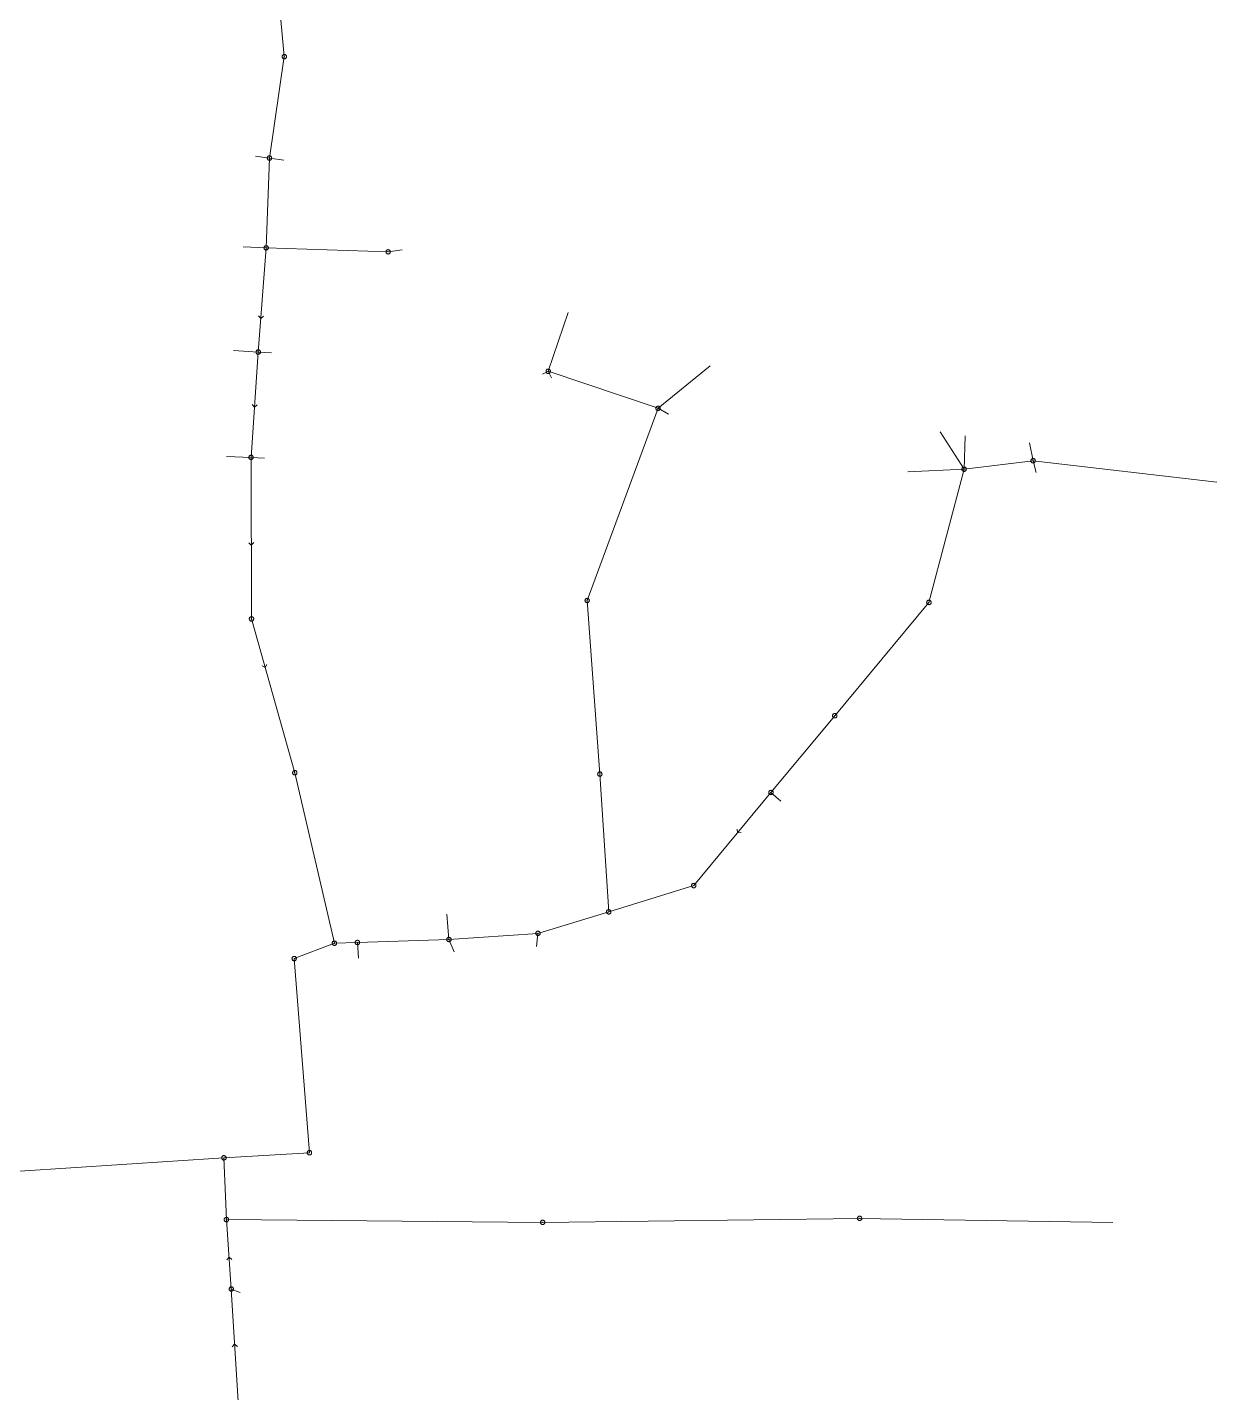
# Model space of a CAD drawing. Header units: metres. Extents: x 25504150 to 25508618, y 6694193 to 6702753.
# Drawn here: x 25508088.6 to 25508337.3, y 6697640.1 to 6697925.6 of the extents above; entities that cross this region are included whole.
import ezdxf

# ---------------------------------------------------------------- set-up
doc = ezdxf.new("R2010")
doc.units = ezdxf.units.M
for name, pattern in [('Sewer_node', [0]), ('Viemariputket', [0]), ('Viemarivarusteet', [0])]:
    doc.linetypes.add(name, pattern=pattern)
for name, color, linetype, lineweight in [('Sewer_node', 7, 'Sewer_node', 0), ('Viemariputket', 7, 'Viemariputket', 0), ('Viemarivarusteet', 7, 'Viemarivarusteet', 0)]:
    doc.layers.add(name, color=color, linetype=linetype, lineweight=lineweight)

msp = doc.modelspace()

# ---------------------------------------------------------------- linework, layer by layer
at = {"layer": 'Sewer_node', "color": 46, "linetype": 'Continuous', "true_color": 0x7f5f00, "flags": 128}
for points, elevation in [([(25508142.82, 6697919.46), (25508142.81, 6697919.53), (25508142.8, 6697919.6), (25508142.77, 6697919.67), (25508142.73, 6697919.73), (25508142.69, 6697919.79), (25508142.63, 6697919.83), (25508142.57, 6697919.87), (25508142.5, 6697919.9), (25508142.43, 6697919.91), (25508142.36, 6697919.92), (25508142.29, 6697919.91), (25508142.22, 6697919.9), (25508142.15, 6697919.87), (25508142.09, 6697919.83), (25508142.03, 6697919.79), (25508141.99, 6697919.73), (25508141.95, 6697919.67), (25508141.92, 6697919.6), (25508141.91, 6697919.53), (25508141.9, 6697919.46), (25508141.91, 6697919.39), (25508141.92, 6697919.32), (25508141.95, 6697919.25), (25508141.99, 6697919.19), (25508142.03, 6697919.13), (25508142.09, 6697919.09), (25508142.15, 6697919.05), (25508142.22, 6697919.02), (25508142.29, 6697919.01), (25508142.36, 6697919), (25508142.43, 6697919.01), (25508142.5, 6697919.02), (25508142.57, 6697919.05), (25508142.63, 6697919.09), (25508142.69, 6697919.13), (25508142.73, 6697919.19), (25508142.77, 6697919.25), (25508142.8, 6697919.32), (25508142.81, 6697919.39)], 43.39), ([(25508139.72, 6697898.25), (25508139.71, 6697898.32), (25508139.7, 6697898.39), (25508139.67, 6697898.46), (25508139.63, 6697898.52), (25508139.59, 6697898.58), (25508139.53, 6697898.62), (25508139.47, 6697898.66), (25508139.4, 6697898.69), (25508139.33, 6697898.7), (25508139.26, 6697898.71), (25508139.19, 6697898.7), (25508139.12, 6697898.69), (25508139.05, 6697898.66), (25508138.99, 6697898.62), (25508138.93, 6697898.58), (25508138.89, 6697898.52), (25508138.85, 6697898.46), (25508138.82, 6697898.39), (25508138.81, 6697898.32), (25508138.8, 6697898.25), (25508138.81, 6697898.18), (25508138.82, 6697898.11), (25508138.85, 6697898.04), (25508138.89, 6697897.98), (25508138.93, 6697897.92), (25508138.99, 6697897.88), (25508139.05, 6697897.84), (25508139.12, 6697897.81), (25508139.19, 6697897.8), (25508139.26, 6697897.79), (25508139.33, 6697897.8), (25508139.4, 6697897.81), (25508139.47, 6697897.84), (25508139.53, 6697897.88), (25508139.59, 6697897.92), (25508139.63, 6697897.98), (25508139.67, 6697898.04), (25508139.7, 6697898.11), (25508139.71, 6697898.18)], 42.75), ([(25508139.03, 6697879.47), (25508139.02, 6697879.54), (25508139.01, 6697879.61), (25508138.98, 6697879.68), (25508138.94, 6697879.74), (25508138.9, 6697879.8), (25508138.84, 6697879.84), (25508138.78, 6697879.88), (25508138.71, 6697879.91), (25508138.64, 6697879.92), (25508138.57, 6697879.93), (25508138.5, 6697879.92), (25508138.43, 6697879.91), (25508138.36, 6697879.88), (25508138.3, 6697879.84), (25508138.24, 6697879.8), (25508138.2, 6697879.74), (25508138.16, 6697879.68), (25508138.13, 6697879.61), (25508138.12, 6697879.54), (25508138.11, 6697879.47), (25508138.12, 6697879.4), (25508138.13, 6697879.33), (25508138.16, 6697879.26), (25508138.2, 6697879.2), (25508138.24, 6697879.14), (25508138.3, 6697879.1), (25508138.36, 6697879.06), (25508138.43, 6697879.03), (25508138.5, 6697879.02), (25508138.57, 6697879.01), (25508138.64, 6697879.02), (25508138.71, 6697879.03), (25508138.78, 6697879.06), (25508138.84, 6697879.1), (25508138.9, 6697879.14), (25508138.94, 6697879.2), (25508138.98, 6697879.26), (25508139.01, 6697879.33), (25508139.02, 6697879.4)], 41.48), ([(25508164.53, 6697878.64), (25508164.52, 6697878.71), (25508164.51, 6697878.78), (25508164.48, 6697878.85), (25508164.44, 6697878.91), (25508164.4, 6697878.97), (25508164.34, 6697879.01), (25508164.28, 6697879.05), (25508164.21, 6697879.08), (25508164.14, 6697879.09), (25508164.07, 6697879.1), (25508164, 6697879.09), (25508163.93, 6697879.08), (25508163.86, 6697879.05), (25508163.8, 6697879.01), (25508163.74, 6697878.97), (25508163.7, 6697878.91), (25508163.66, 6697878.85), (25508163.63, 6697878.78), (25508163.62, 6697878.71), (25508163.61, 6697878.64), (25508163.62, 6697878.57), (25508163.63, 6697878.5), (25508163.66, 6697878.43), (25508163.7, 6697878.37), (25508163.74, 6697878.31), (25508163.8, 6697878.27), (25508163.86, 6697878.23), (25508163.93, 6697878.2), (25508164, 6697878.19), (25508164.07, 6697878.18), (25508164.14, 6697878.19), (25508164.21, 6697878.2), (25508164.28, 6697878.23), (25508164.34, 6697878.27), (25508164.4, 6697878.31), (25508164.44, 6697878.37), (25508164.48, 6697878.43), (25508164.51, 6697878.5), (25508164.52, 6697878.57)], 42.28), ([(25508137.37, 6697857.68), (25508137.36, 6697857.75), (25508137.35, 6697857.82), (25508137.32, 6697857.89), (25508137.28, 6697857.95), (25508137.24, 6697858.01), (25508137.18, 6697858.05), (25508137.12, 6697858.09), (25508137.05, 6697858.12), (25508136.98, 6697858.13), (25508136.91, 6697858.14), (25508136.84, 6697858.13), (25508136.77, 6697858.12), (25508136.7, 6697858.09), (25508136.64, 6697858.05), (25508136.58, 6697858.01), (25508136.54, 6697857.95), (25508136.5, 6697857.89), (25508136.47, 6697857.82), (25508136.46, 6697857.75), (25508136.45, 6697857.68), (25508136.46, 6697857.61), (25508136.47, 6697857.54), (25508136.5, 6697857.47), (25508136.54, 6697857.41), (25508136.58, 6697857.35), (25508136.64, 6697857.31), (25508136.7, 6697857.27), (25508136.77, 6697857.24), (25508136.84, 6697857.23), (25508136.91, 6697857.22), (25508136.98, 6697857.23), (25508137.05, 6697857.24), (25508137.12, 6697857.27), (25508137.18, 6697857.31), (25508137.24, 6697857.35), (25508137.28, 6697857.41), (25508137.32, 6697857.47), (25508137.35, 6697857.54), (25508137.36, 6697857.61)], 40.88), ([(25508197.99, 6697853.67), (25508197.98, 6697853.74), (25508197.97, 6697853.81), (25508197.94, 6697853.88), (25508197.9, 6697853.94), (25508197.86, 6697854), (25508197.8, 6697854.04), (25508197.74, 6697854.08), (25508197.67, 6697854.11), (25508197.6, 6697854.12), (25508197.53, 6697854.13), (25508197.46, 6697854.12), (25508197.39, 6697854.11), (25508197.32, 6697854.08), (25508197.26, 6697854.04), (25508197.2, 6697854), (25508197.16, 6697853.94), (25508197.12, 6697853.88), (25508197.09, 6697853.81), (25508197.08, 6697853.74), (25508197.07, 6697853.67), (25508197.08, 6697853.6), (25508197.09, 6697853.53), (25508197.12, 6697853.46), (25508197.16, 6697853.4), (25508197.2, 6697853.34), (25508197.26, 6697853.3), (25508197.32, 6697853.26), (25508197.39, 6697853.23), (25508197.46, 6697853.22), (25508197.53, 6697853.21), (25508197.6, 6697853.22), (25508197.67, 6697853.23), (25508197.74, 6697853.26), (25508197.8, 6697853.3), (25508197.86, 6697853.34), (25508197.9, 6697853.4), (25508197.94, 6697853.46), (25508197.97, 6697853.53), (25508197.98, 6697853.6)], 40.83), ([(25508220.95, 6697845.92), (25508220.94, 6697845.99), (25508220.93, 6697846.06), (25508220.9, 6697846.13), (25508220.86, 6697846.19), (25508220.82, 6697846.25), (25508220.76, 6697846.29), (25508220.7, 6697846.33), (25508220.63, 6697846.36), (25508220.56, 6697846.37), (25508220.49, 6697846.38), (25508220.42, 6697846.37), (25508220.35, 6697846.36), (25508220.28, 6697846.33), (25508220.22, 6697846.29), (25508220.16, 6697846.25), (25508220.12, 6697846.19), (25508220.08, 6697846.13), (25508220.05, 6697846.06), (25508220.04, 6697845.99), (25508220.03, 6697845.92), (25508220.04, 6697845.85), (25508220.05, 6697845.78), (25508220.08, 6697845.71), (25508220.12, 6697845.65), (25508220.16, 6697845.59), (25508220.22, 6697845.55), (25508220.28, 6697845.51), (25508220.35, 6697845.48), (25508220.42, 6697845.47), (25508220.49, 6697845.46), (25508220.56, 6697845.47), (25508220.63, 6697845.48), (25508220.7, 6697845.51), (25508220.76, 6697845.55), (25508220.82, 6697845.59), (25508220.86, 6697845.65), (25508220.9, 6697845.71), (25508220.93, 6697845.78), (25508220.94, 6697845.85)], 40.84), ([(25508135.86, 6697835.65), (25508135.85, 6697835.72), (25508135.84, 6697835.79), (25508135.81, 6697835.86), (25508135.77, 6697835.92), (25508135.73, 6697835.98), (25508135.67, 6697836.02), (25508135.61, 6697836.06), (25508135.54, 6697836.09), (25508135.47, 6697836.1), (25508135.4, 6697836.11), (25508135.33, 6697836.1), (25508135.26, 6697836.09), (25508135.19, 6697836.06), (25508135.13, 6697836.02), (25508135.07, 6697835.98), (25508135.03, 6697835.92), (25508134.99, 6697835.86), (25508134.96, 6697835.79), (25508134.95, 6697835.72), (25508134.94, 6697835.65), (25508134.95, 6697835.58), (25508134.96, 6697835.51), (25508134.99, 6697835.44), (25508135.03, 6697835.38), (25508135.07, 6697835.32), (25508135.13, 6697835.28), (25508135.19, 6697835.24), (25508135.26, 6697835.21), (25508135.33, 6697835.2), (25508135.4, 6697835.19), (25508135.47, 6697835.2), (25508135.54, 6697835.21), (25508135.61, 6697835.24), (25508135.67, 6697835.28), (25508135.73, 6697835.32), (25508135.77, 6697835.38), (25508135.81, 6697835.44), (25508135.84, 6697835.51), (25508135.85, 6697835.58)], 40.27), ([(25508299.35, 6697834.96), (25508299.34, 6697835.03), (25508299.33, 6697835.1), (25508299.3, 6697835.17), (25508299.26, 6697835.23), (25508299.22, 6697835.29), (25508299.16, 6697835.33), (25508299.1, 6697835.37), (25508299.03, 6697835.4), (25508298.96, 6697835.41), (25508298.89, 6697835.42), (25508298.82, 6697835.41), (25508298.75, 6697835.4), (25508298.68, 6697835.37), (25508298.62, 6697835.33), (25508298.56, 6697835.29), (25508298.52, 6697835.23), (25508298.48, 6697835.17), (25508298.45, 6697835.1), (25508298.44, 6697835.03), (25508298.43, 6697834.96), (25508298.44, 6697834.89), (25508298.45, 6697834.82), (25508298.48, 6697834.75), (25508298.52, 6697834.69), (25508298.56, 6697834.63), (25508298.62, 6697834.59), (25508298.68, 6697834.55), (25508298.75, 6697834.52), (25508298.82, 6697834.51), (25508298.89, 6697834.5), (25508298.96, 6697834.51), (25508299.03, 6697834.52), (25508299.1, 6697834.55), (25508299.16, 6697834.59), (25508299.22, 6697834.63), (25508299.26, 6697834.69), (25508299.3, 6697834.75), (25508299.33, 6697834.82), (25508299.34, 6697834.89)], 40.2), ([(25508284.92, 6697833.18), (25508284.91, 6697833.25), (25508284.9, 6697833.32), (25508284.87, 6697833.39), (25508284.83, 6697833.45), (25508284.79, 6697833.51), (25508284.73, 6697833.55), (25508284.67, 6697833.59), (25508284.6, 6697833.62), (25508284.53, 6697833.63), (25508284.46, 6697833.64), (25508284.39, 6697833.63), (25508284.32, 6697833.62), (25508284.25, 6697833.59), (25508284.19, 6697833.55), (25508284.13, 6697833.51), (25508284.09, 6697833.45), (25508284.05, 6697833.39), (25508284.02, 6697833.32), (25508284.01, 6697833.25), (25508284, 6697833.18), (25508284.01, 6697833.11), (25508284.02, 6697833.04), (25508284.05, 6697832.97), (25508284.09, 6697832.91), (25508284.13, 6697832.85), (25508284.19, 6697832.81), (25508284.25, 6697832.77), (25508284.32, 6697832.74), (25508284.39, 6697832.73), (25508284.46, 6697832.72), (25508284.53, 6697832.73), (25508284.6, 6697832.74), (25508284.67, 6697832.77), (25508284.73, 6697832.81), (25508284.79, 6697832.85), (25508284.83, 6697832.91), (25508284.87, 6697832.97), (25508284.9, 6697833.04), (25508284.91, 6697833.11)], 40.59), ([(25508206.13, 6697805.73), (25508206.12, 6697805.8), (25508206.11, 6697805.87), (25508206.08, 6697805.94), (25508206.04, 6697806), (25508206, 6697806.06), (25508205.94, 6697806.1), (25508205.88, 6697806.14), (25508205.81, 6697806.17), (25508205.74, 6697806.18), (25508205.67, 6697806.19), (25508205.6, 6697806.18), (25508205.53, 6697806.17), (25508205.46, 6697806.14), (25508205.4, 6697806.1), (25508205.34, 6697806.06), (25508205.3, 6697806), (25508205.26, 6697805.94), (25508205.23, 6697805.87), (25508205.22, 6697805.8), (25508205.21, 6697805.73), (25508205.22, 6697805.66), (25508205.23, 6697805.59), (25508205.26, 6697805.52), (25508205.3, 6697805.46), (25508205.34, 6697805.4), (25508205.4, 6697805.36), (25508205.46, 6697805.32), (25508205.53, 6697805.29), (25508205.6, 6697805.28), (25508205.67, 6697805.27), (25508205.74, 6697805.28), (25508205.81, 6697805.29), (25508205.88, 6697805.32), (25508205.94, 6697805.36), (25508206, 6697805.4), (25508206.04, 6697805.46), (25508206.08, 6697805.52), (25508206.11, 6697805.59), (25508206.12, 6697805.66)], 39.53), ([(25508277.58, 6697805.32), (25508277.57, 6697805.39), (25508277.56, 6697805.47), (25508277.53, 6697805.53), (25508277.49, 6697805.6), (25508277.44, 6697805.65), (25508277.39, 6697805.7), (25508277.32, 6697805.74), (25508277.26, 6697805.77), (25508277.18, 6697805.78), (25508277.11, 6697805.79), (25508277.04, 6697805.78), (25508276.96, 6697805.77), (25508276.9, 6697805.74), (25508276.83, 6697805.7), (25508276.78, 6697805.65), (25508276.73, 6697805.6), (25508276.69, 6697805.53), (25508276.66, 6697805.47), (25508276.65, 6697805.39), (25508276.64, 6697805.32), (25508276.65, 6697805.25), (25508276.66, 6697805.17), (25508276.69, 6697805.11), (25508276.73, 6697805.04), (25508276.78, 6697804.99), (25508276.83, 6697804.94), (25508276.9, 6697804.9), (25508276.96, 6697804.87), (25508277.04, 6697804.86), (25508277.11, 6697804.85), (25508277.18, 6697804.86), (25508277.26, 6697804.87), (25508277.32, 6697804.9), (25508277.39, 6697804.94), (25508277.44, 6697804.99), (25508277.49, 6697805.04), (25508277.53, 6697805.11), (25508277.56, 6697805.17), (25508277.57, 6697805.25)], 39.48), ([(25508135.97, 6697801.87), (25508135.96, 6697801.94), (25508135.95, 6697802.02), (25508135.92, 6697802.08), (25508135.88, 6697802.15), (25508135.83, 6697802.2), (25508135.78, 6697802.25), (25508135.71, 6697802.29), (25508135.65, 6697802.32), (25508135.57, 6697802.33), (25508135.5, 6697802.34), (25508135.43, 6697802.33), (25508135.35, 6697802.32), (25508135.29, 6697802.29), (25508135.22, 6697802.25), (25508135.17, 6697802.2), (25508135.12, 6697802.15), (25508135.08, 6697802.08), (25508135.05, 6697802.02), (25508135.04, 6697801.94), (25508135.03, 6697801.87), (25508135.04, 6697801.8), (25508135.05, 6697801.72), (25508135.08, 6697801.66), (25508135.12, 6697801.59), (25508135.17, 6697801.54), (25508135.22, 6697801.49), (25508135.29, 6697801.45), (25508135.35, 6697801.42), (25508135.43, 6697801.41), (25508135.5, 6697801.4), (25508135.57, 6697801.41), (25508135.65, 6697801.42), (25508135.71, 6697801.45), (25508135.78, 6697801.49), (25508135.83, 6697801.54), (25508135.88, 6697801.59), (25508135.92, 6697801.66), (25508135.95, 6697801.72), (25508135.96, 6697801.8)], 39.63), ([(25508257.89, 6697781.63), (25508257.88, 6697781.7), (25508257.87, 6697781.78), (25508257.84, 6697781.84), (25508257.8, 6697781.91), (25508257.75, 6697781.96), (25508257.7, 6697782.01), (25508257.63, 6697782.05), (25508257.57, 6697782.08), (25508257.49, 6697782.09), (25508257.42, 6697782.1), (25508257.35, 6697782.09), (25508257.27, 6697782.08), (25508257.21, 6697782.05), (25508257.14, 6697782.01), (25508257.09, 6697781.96), (25508257.04, 6697781.91), (25508257, 6697781.84), (25508256.97, 6697781.78), (25508256.96, 6697781.7), (25508256.95, 6697781.63), (25508256.96, 6697781.56), (25508256.97, 6697781.48), (25508257, 6697781.42), (25508257.04, 6697781.35), (25508257.09, 6697781.3), (25508257.14, 6697781.25), (25508257.21, 6697781.21), (25508257.27, 6697781.18), (25508257.35, 6697781.17), (25508257.42, 6697781.16), (25508257.49, 6697781.17), (25508257.57, 6697781.18), (25508257.63, 6697781.21), (25508257.7, 6697781.25), (25508257.75, 6697781.3), (25508257.8, 6697781.35), (25508257.84, 6697781.42), (25508257.87, 6697781.48), (25508257.88, 6697781.56)], 39.48), ([(25508145.01, 6697769.71), (25508145, 6697769.78), (25508144.99, 6697769.85), (25508144.96, 6697769.92), (25508144.92, 6697769.98), (25508144.88, 6697770.04), (25508144.82, 6697770.08), (25508144.76, 6697770.12), (25508144.69, 6697770.15), (25508144.62, 6697770.16), (25508144.55, 6697770.17), (25508144.48, 6697770.16), (25508144.41, 6697770.15), (25508144.34, 6697770.12), (25508144.28, 6697770.08), (25508144.22, 6697770.04), (25508144.18, 6697769.98), (25508144.14, 6697769.92), (25508144.11, 6697769.85), (25508144.1, 6697769.78), (25508144.09, 6697769.71), (25508144.1, 6697769.64), (25508144.11, 6697769.57), (25508144.14, 6697769.5), (25508144.18, 6697769.44), (25508144.22, 6697769.38), (25508144.28, 6697769.34), (25508144.34, 6697769.3), (25508144.41, 6697769.27), (25508144.48, 6697769.26), (25508144.55, 6697769.25), (25508144.62, 6697769.26), (25508144.69, 6697769.27), (25508144.76, 6697769.3), (25508144.82, 6697769.34), (25508144.88, 6697769.38), (25508144.92, 6697769.44), (25508144.96, 6697769.5), (25508144.99, 6697769.57), (25508145, 6697769.64)], 39.5), ([(25508208.78, 6697769.43), (25508208.77, 6697769.5), (25508208.76, 6697769.57), (25508208.73, 6697769.64), (25508208.69, 6697769.7), (25508208.65, 6697769.76), (25508208.59, 6697769.8), (25508208.53, 6697769.84), (25508208.46, 6697769.87), (25508208.39, 6697769.88), (25508208.32, 6697769.89), (25508208.25, 6697769.88), (25508208.18, 6697769.87), (25508208.11, 6697769.84), (25508208.05, 6697769.8), (25508207.99, 6697769.76), (25508207.95, 6697769.7), (25508207.91, 6697769.64), (25508207.88, 6697769.57), (25508207.87, 6697769.5), (25508207.86, 6697769.43), (25508207.87, 6697769.36), (25508207.88, 6697769.29), (25508207.91, 6697769.22), (25508207.95, 6697769.16), (25508207.99, 6697769.1), (25508208.05, 6697769.06), (25508208.11, 6697769.02), (25508208.18, 6697768.99), (25508208.25, 6697768.98), (25508208.32, 6697768.97), (25508208.39, 6697768.98), (25508208.46, 6697768.99), (25508208.53, 6697769.02), (25508208.59, 6697769.06), (25508208.65, 6697769.1), (25508208.69, 6697769.16), (25508208.73, 6697769.22), (25508208.76, 6697769.29), (25508208.77, 6697769.36)], 39.39), ([(25508244.54, 6697765.58), (25508244.53, 6697765.65), (25508244.52, 6697765.72), (25508244.49, 6697765.79), (25508244.45, 6697765.85), (25508244.41, 6697765.91), (25508244.35, 6697765.95), (25508244.29, 6697765.99), (25508244.22, 6697766.02), (25508244.15, 6697766.03), (25508244.08, 6697766.04), (25508244.01, 6697766.03), (25508243.94, 6697766.02), (25508243.87, 6697765.99), (25508243.81, 6697765.95), (25508243.75, 6697765.91), (25508243.71, 6697765.85), (25508243.67, 6697765.79), (25508243.64, 6697765.72), (25508243.63, 6697765.65), (25508243.62, 6697765.58), (25508243.63, 6697765.51), (25508243.64, 6697765.44), (25508243.67, 6697765.37), (25508243.71, 6697765.31), (25508243.75, 6697765.25), (25508243.81, 6697765.21), (25508243.87, 6697765.17), (25508243.94, 6697765.14), (25508244.01, 6697765.13), (25508244.08, 6697765.12), (25508244.15, 6697765.13), (25508244.22, 6697765.14), (25508244.29, 6697765.17), (25508244.35, 6697765.21), (25508244.41, 6697765.25), (25508244.45, 6697765.31), (25508244.49, 6697765.37), (25508244.52, 6697765.44), (25508244.53, 6697765.51)], 39.34), ([(25508228.41, 6697746.12), (25508228.4, 6697746.19), (25508228.39, 6697746.27), (25508228.36, 6697746.33), (25508228.32, 6697746.4), (25508228.27, 6697746.45), (25508228.22, 6697746.5), (25508228.15, 6697746.54), (25508228.09, 6697746.57), (25508228.01, 6697746.58), (25508227.94, 6697746.59), (25508227.87, 6697746.58), (25508227.79, 6697746.57), (25508227.73, 6697746.54), (25508227.66, 6697746.5), (25508227.61, 6697746.45), (25508227.56, 6697746.4), (25508227.52, 6697746.33), (25508227.49, 6697746.27), (25508227.48, 6697746.19), (25508227.47, 6697746.12), (25508227.48, 6697746.05), (25508227.49, 6697745.97), (25508227.52, 6697745.91), (25508227.56, 6697745.84), (25508227.61, 6697745.79), (25508227.66, 6697745.74), (25508227.73, 6697745.7), (25508227.79, 6697745.67), (25508227.87, 6697745.66), (25508227.94, 6697745.65), (25508228.01, 6697745.66), (25508228.09, 6697745.67), (25508228.15, 6697745.7), (25508228.22, 6697745.74), (25508228.27, 6697745.79), (25508228.32, 6697745.84), (25508228.36, 6697745.91), (25508228.39, 6697745.97), (25508228.4, 6697746.05)], 39.06), ([(25508210.64, 6697740.62), (25508210.63, 6697740.69), (25508210.62, 6697740.76), (25508210.59, 6697740.83), (25508210.55, 6697740.89), (25508210.51, 6697740.95), (25508210.45, 6697740.99), (25508210.39, 6697741.03), (25508210.32, 6697741.06), (25508210.25, 6697741.07), (25508210.18, 6697741.08), (25508210.11, 6697741.07), (25508210.04, 6697741.06), (25508209.97, 6697741.03), (25508209.91, 6697740.99), (25508209.85, 6697740.95), (25508209.81, 6697740.89), (25508209.77, 6697740.83), (25508209.74, 6697740.76), (25508209.73, 6697740.69), (25508209.72, 6697740.62), (25508209.73, 6697740.55), (25508209.74, 6697740.48), (25508209.77, 6697740.41), (25508209.81, 6697740.35), (25508209.85, 6697740.29), (25508209.91, 6697740.25), (25508209.97, 6697740.21), (25508210.04, 6697740.18), (25508210.11, 6697740.17), (25508210.18, 6697740.16), (25508210.25, 6697740.17), (25508210.32, 6697740.18), (25508210.39, 6697740.21), (25508210.45, 6697740.25), (25508210.51, 6697740.29), (25508210.55, 6697740.35), (25508210.59, 6697740.41), (25508210.62, 6697740.48), (25508210.63, 6697740.55)], 38.94), ([(25508177.23, 6697734.84), (25508177.22, 6697734.91), (25508177.21, 6697734.98), (25508177.18, 6697735.05), (25508177.14, 6697735.11), (25508177.1, 6697735.17), (25508177.04, 6697735.21), (25508176.98, 6697735.25), (25508176.91, 6697735.28), (25508176.84, 6697735.29), (25508176.77, 6697735.3), (25508176.7, 6697735.29), (25508176.63, 6697735.28), (25508176.56, 6697735.25), (25508176.5, 6697735.21), (25508176.44, 6697735.17), (25508176.4, 6697735.11), (25508176.36, 6697735.05), (25508176.33, 6697734.98), (25508176.32, 6697734.91), (25508176.31, 6697734.84), (25508176.32, 6697734.77), (25508176.33, 6697734.7), (25508176.36, 6697734.63), (25508176.4, 6697734.57), (25508176.44, 6697734.51), (25508176.5, 6697734.47), (25508176.56, 6697734.43), (25508176.63, 6697734.4), (25508176.7, 6697734.39), (25508176.77, 6697734.38), (25508176.84, 6697734.39), (25508176.91, 6697734.4), (25508176.98, 6697734.43), (25508177.04, 6697734.47), (25508177.1, 6697734.51), (25508177.14, 6697734.57), (25508177.18, 6697734.63), (25508177.21, 6697734.7), (25508177.22, 6697734.77)], 39.4), ([(25508195.84, 6697736.12), (25508195.83, 6697736.19), (25508195.82, 6697736.26), (25508195.79, 6697736.33), (25508195.75, 6697736.39), (25508195.71, 6697736.45), (25508195.65, 6697736.49), (25508195.59, 6697736.53), (25508195.52, 6697736.56), (25508195.45, 6697736.57), (25508195.38, 6697736.58), (25508195.31, 6697736.57), (25508195.24, 6697736.56), (25508195.17, 6697736.53), (25508195.11, 6697736.49), (25508195.05, 6697736.45), (25508195.01, 6697736.39), (25508194.97, 6697736.33), (25508194.94, 6697736.26), (25508194.93, 6697736.19), (25508194.92, 6697736.12), (25508194.93, 6697736.05), (25508194.94, 6697735.98), (25508194.97, 6697735.91), (25508195.01, 6697735.85), (25508195.05, 6697735.79), (25508195.11, 6697735.75), (25508195.17, 6697735.71), (25508195.24, 6697735.68), (25508195.31, 6697735.67), (25508195.38, 6697735.66), (25508195.45, 6697735.67), (25508195.52, 6697735.68), (25508195.59, 6697735.71), (25508195.65, 6697735.75), (25508195.71, 6697735.79), (25508195.75, 6697735.85), (25508195.79, 6697735.91), (25508195.82, 6697735.98), (25508195.83, 6697736.05)], 39.3), ([(25508153.29, 6697734.06), (25508153.28, 6697734.13), (25508153.27, 6697734.2), (25508153.24, 6697734.27), (25508153.2, 6697734.33), (25508153.16, 6697734.39), (25508153.1, 6697734.43), (25508153.04, 6697734.47), (25508152.97, 6697734.5), (25508152.9, 6697734.51), (25508152.83, 6697734.52), (25508152.76, 6697734.51), (25508152.69, 6697734.5), (25508152.62, 6697734.47), (25508152.56, 6697734.43), (25508152.5, 6697734.39), (25508152.46, 6697734.33), (25508152.42, 6697734.27), (25508152.39, 6697734.2), (25508152.38, 6697734.13), (25508152.37, 6697734.06), (25508152.38, 6697733.99), (25508152.39, 6697733.92), (25508152.42, 6697733.85), (25508152.46, 6697733.79), (25508152.5, 6697733.73), (25508152.56, 6697733.69), (25508152.62, 6697733.65), (25508152.69, 6697733.62), (25508152.76, 6697733.61), (25508152.83, 6697733.6), (25508152.9, 6697733.61), (25508152.97, 6697733.62), (25508153.04, 6697733.65), (25508153.1, 6697733.69), (25508153.16, 6697733.73), (25508153.2, 6697733.79), (25508153.24, 6697733.85), (25508153.27, 6697733.92), (25508153.28, 6697733.99)], 39.52), ([(25508158.1, 6697734.21), (25508158.09, 6697734.28), (25508158.08, 6697734.36), (25508158.05, 6697734.42), (25508158.01, 6697734.49), (25508157.96, 6697734.54), (25508157.91, 6697734.59), (25508157.84, 6697734.63), (25508157.78, 6697734.66), (25508157.7, 6697734.67), (25508157.63, 6697734.68), (25508157.56, 6697734.67), (25508157.48, 6697734.66), (25508157.42, 6697734.63), (25508157.35, 6697734.59), (25508157.3, 6697734.54), (25508157.25, 6697734.49), (25508157.21, 6697734.42), (25508157.18, 6697734.36), (25508157.17, 6697734.28), (25508157.16, 6697734.21), (25508157.17, 6697734.14), (25508157.18, 6697734.06), (25508157.21, 6697734), (25508157.25, 6697733.93), (25508157.3, 6697733.88), (25508157.35, 6697733.83), (25508157.42, 6697733.79), (25508157.48, 6697733.76), (25508157.56, 6697733.75), (25508157.63, 6697733.74), (25508157.7, 6697733.75), (25508157.78, 6697733.76), (25508157.84, 6697733.79), (25508157.91, 6697733.83), (25508157.96, 6697733.88), (25508158.01, 6697733.93), (25508158.05, 6697734), (25508158.08, 6697734.06), (25508158.09, 6697734.14)], 37.36), ([(25508144.88, 6697730.84), (25508144.87, 6697730.91), (25508144.86, 6697730.98), (25508144.83, 6697731.05), (25508144.79, 6697731.11), (25508144.75, 6697731.17), (25508144.69, 6697731.21), (25508144.63, 6697731.25), (25508144.56, 6697731.28), (25508144.49, 6697731.29), (25508144.42, 6697731.3), (25508144.35, 6697731.29), (25508144.28, 6697731.28), (25508144.21, 6697731.25), (25508144.15, 6697731.21), (25508144.09, 6697731.17), (25508144.05, 6697731.11), (25508144.01, 6697731.05), (25508143.98, 6697730.98), (25508143.97, 6697730.91), (25508143.96, 6697730.84), (25508143.97, 6697730.77), (25508143.98, 6697730.7), (25508144.01, 6697730.63), (25508144.05, 6697730.57), (25508144.09, 6697730.51), (25508144.15, 6697730.47), (25508144.21, 6697730.43), (25508144.28, 6697730.4), (25508144.35, 6697730.39), (25508144.42, 6697730.38), (25508144.49, 6697730.39), (25508144.56, 6697730.4), (25508144.63, 6697730.43), (25508144.69, 6697730.47), (25508144.75, 6697730.51), (25508144.79, 6697730.57), (25508144.83, 6697730.63), (25508144.86, 6697730.7), (25508144.87, 6697730.77)], 39.59), ([(25508130.21, 6697689.18), (25508130.2, 6697689.25), (25508130.19, 6697689.33), (25508130.16, 6697689.39), (25508130.12, 6697689.46), (25508130.07, 6697689.51), (25508130.02, 6697689.56), (25508129.95, 6697689.6), (25508129.89, 6697689.63), (25508129.81, 6697689.64), (25508129.74, 6697689.65), (25508129.67, 6697689.64), (25508129.59, 6697689.63), (25508129.53, 6697689.6), (25508129.46, 6697689.56), (25508129.41, 6697689.51), (25508129.36, 6697689.46), (25508129.32, 6697689.39), (25508129.29, 6697689.33), (25508129.28, 6697689.25), (25508129.27, 6697689.18), (25508129.28, 6697689.11), (25508129.29, 6697689.03), (25508129.32, 6697688.97), (25508129.36, 6697688.9), (25508129.41, 6697688.85), (25508129.46, 6697688.8), (25508129.53, 6697688.76), (25508129.59, 6697688.73), (25508129.67, 6697688.72), (25508129.74, 6697688.71), (25508129.81, 6697688.72), (25508129.89, 6697688.73), (25508129.95, 6697688.76), (25508130.02, 6697688.8), (25508130.07, 6697688.85), (25508130.12, 6697688.9), (25508130.16, 6697688.97), (25508130.19, 6697689.03), (25508130.2, 6697689.11)], 39.38), ([(25508148.07, 6697690.25), (25508148.06, 6697690.32), (25508148.05, 6697690.39), (25508148.02, 6697690.46), (25508147.98, 6697690.52), (25508147.94, 6697690.58), (25508147.88, 6697690.62), (25508147.82, 6697690.66), (25508147.75, 6697690.69), (25508147.68, 6697690.7), (25508147.61, 6697690.71), (25508147.54, 6697690.7), (25508147.47, 6697690.69), (25508147.4, 6697690.66), (25508147.34, 6697690.62), (25508147.28, 6697690.58), (25508147.24, 6697690.52), (25508147.2, 6697690.46), (25508147.17, 6697690.39), (25508147.16, 6697690.32), (25508147.15, 6697690.25), (25508147.16, 6697690.18), (25508147.17, 6697690.11), (25508147.2, 6697690.04), (25508147.24, 6697689.98), (25508147.28, 6697689.92), (25508147.34, 6697689.88), (25508147.4, 6697689.84), (25508147.47, 6697689.81), (25508147.54, 6697689.8), (25508147.61, 6697689.79), (25508147.68, 6697689.8), (25508147.75, 6697689.81), (25508147.82, 6697689.84), (25508147.88, 6697689.88), (25508147.94, 6697689.92), (25508147.98, 6697689.98), (25508148.02, 6697690.04), (25508148.05, 6697690.11), (25508148.06, 6697690.18)], 39.12), ([(25508130.71, 6697676.27), (25508130.7, 6697676.34), (25508130.69, 6697676.41), (25508130.66, 6697676.48), (25508130.62, 6697676.54), (25508130.58, 6697676.6), (25508130.52, 6697676.64), (25508130.46, 6697676.68), (25508130.39, 6697676.71), (25508130.32, 6697676.72), (25508130.25, 6697676.73), (25508130.18, 6697676.72), (25508130.11, 6697676.71), (25508130.04, 6697676.68), (25508129.98, 6697676.64), (25508129.92, 6697676.6), (25508129.88, 6697676.54), (25508129.84, 6697676.48), (25508129.81, 6697676.41), (25508129.8, 6697676.34), (25508129.79, 6697676.27), (25508129.8, 6697676.2), (25508129.81, 6697676.13), (25508129.84, 6697676.06), (25508129.88, 6697676), (25508129.92, 6697675.94), (25508129.98, 6697675.9), (25508130.04, 6697675.86), (25508130.11, 6697675.83), (25508130.18, 6697675.82), (25508130.25, 6697675.81), (25508130.32, 6697675.82), (25508130.39, 6697675.83), (25508130.46, 6697675.86), (25508130.52, 6697675.9), (25508130.58, 6697675.94), (25508130.62, 6697676), (25508130.66, 6697676.06), (25508130.69, 6697676.13), (25508130.7, 6697676.2)], 39.64), ([(25508196.82, 6697675.68), (25508196.81, 6697675.75), (25508196.8, 6697675.82), (25508196.77, 6697675.89), (25508196.73, 6697675.95), (25508196.69, 6697676.01), (25508196.63, 6697676.05), (25508196.57, 6697676.09), (25508196.5, 6697676.12), (25508196.43, 6697676.13), (25508196.36, 6697676.14), (25508196.29, 6697676.13), (25508196.22, 6697676.12), (25508196.15, 6697676.09), (25508196.09, 6697676.05), (25508196.03, 6697676.01), (25508195.99, 6697675.95), (25508195.95, 6697675.89), (25508195.92, 6697675.82), (25508195.91, 6697675.75), (25508195.9, 6697675.68), (25508195.91, 6697675.61), (25508195.92, 6697675.54), (25508195.95, 6697675.47), (25508195.99, 6697675.41), (25508196.03, 6697675.35), (25508196.09, 6697675.31), (25508196.15, 6697675.27), (25508196.22, 6697675.24), (25508196.29, 6697675.23), (25508196.36, 6697675.22), (25508196.43, 6697675.23), (25508196.5, 6697675.24), (25508196.57, 6697675.27), (25508196.63, 6697675.31), (25508196.69, 6697675.35), (25508196.73, 6697675.41), (25508196.77, 6697675.47), (25508196.8, 6697675.54), (25508196.81, 6697675.61)], 39.53), ([(25508263.08, 6697676.53), (25508263.07, 6697676.6), (25508263.06, 6697676.67), (25508263.03, 6697676.74), (25508262.99, 6697676.8), (25508262.95, 6697676.86), (25508262.89, 6697676.9), (25508262.83, 6697676.94), (25508262.76, 6697676.97), (25508262.69, 6697676.98), (25508262.62, 6697676.99), (25508262.55, 6697676.98), (25508262.48, 6697676.97), (25508262.41, 6697676.94), (25508262.35, 6697676.9), (25508262.29, 6697676.86), (25508262.25, 6697676.8), (25508262.21, 6697676.74), (25508262.18, 6697676.67), (25508262.17, 6697676.6), (25508262.16, 6697676.53), (25508262.17, 6697676.46), (25508262.18, 6697676.39), (25508262.21, 6697676.32), (25508262.25, 6697676.26), (25508262.29, 6697676.2), (25508262.35, 6697676.16), (25508262.41, 6697676.12), (25508262.48, 6697676.09), (25508262.55, 6697676.08), (25508262.62, 6697676.07), (25508262.69, 6697676.08), (25508262.76, 6697676.09), (25508262.83, 6697676.12), (25508262.89, 6697676.16), (25508262.95, 6697676.2), (25508262.99, 6697676.26), (25508263.03, 6697676.32), (25508263.06, 6697676.39), (25508263.07, 6697676.46)], 39.89), ([(25508131.74, 6697661.75), (25508131.73, 6697661.82), (25508131.72, 6697661.89), (25508131.69, 6697661.96), (25508131.65, 6697662.02), (25508131.61, 6697662.08), (25508131.55, 6697662.12), (25508131.49, 6697662.16), (25508131.42, 6697662.19), (25508131.35, 6697662.2), (25508131.28, 6697662.21), (25508131.21, 6697662.2), (25508131.14, 6697662.19), (25508131.07, 6697662.16), (25508131.01, 6697662.12), (25508130.95, 6697662.08), (25508130.91, 6697662.02), (25508130.87, 6697661.96), (25508130.84, 6697661.89), (25508130.83, 6697661.82), (25508130.82, 6697661.75), (25508130.83, 6697661.68), (25508130.84, 6697661.61), (25508130.87, 6697661.54), (25508130.91, 6697661.48), (25508130.95, 6697661.42), (25508131.01, 6697661.38), (25508131.07, 6697661.34), (25508131.14, 6697661.31), (25508131.21, 6697661.3), (25508131.28, 6697661.29), (25508131.35, 6697661.3), (25508131.42, 6697661.31), (25508131.49, 6697661.34), (25508131.55, 6697661.38), (25508131.61, 6697661.42), (25508131.65, 6697661.48), (25508131.69, 6697661.54), (25508131.72, 6697661.61), (25508131.73, 6697661.68)], 39.55)]:
    msp.add_lwpolyline(points, close=True, dxfattribs=dict(at, elevation=elevation))
for points in [[(25508136.95, 6697865.29), (25508137.45, 6697864.72), (25508138.01, 6697865.2)], [(25508135.62, 6697846.71), (25508136.12, 6697846.15), (25508136.68, 6697846.64)], [(25508134.92, 6697817.82), (25508135.45, 6697817.3), (25508135.98, 6697817.83)], [(25508137.7, 6697792.08), (25508138.36, 6697791.72), (25508138.72, 6697792.37)], [(25508237.03, 6697757.92), (25508237.11, 6697757.17), (25508237.85, 6697757.24)], [(25508131.38, 6697667.94), (25508130.8, 6697668.42), (25508130.32, 6697667.86)], [(25508132.55, 6697649.72), (25508131.98, 6697650.21), (25508131.49, 6697649.65)]]:
    msp.add_lwpolyline(points, dxfattribs=at)
at = {"layer": 'Viemariputket', "color": 1, "linetype": 'Continuous', "lineweight": 15}
for p, q in [((25508142.36, 6697919.46), (25508140.82, 6697936.38, 41.01)), ((25508139.26, 6697898.25, 40.3), (25508142.36, 6697919.46, 40.9)), ((25508139.26, 6697898.25, 40.5), (25508136.32, 6697898.65, 40.49)), ((25508138.57, 6697879.47, 39.42), (25508139.26, 6697898.25, 40.27)), ((25508139.26, 6697898.25, 40.5), (25508142.26, 6697897.84, 40.49)), ((25508138.57, 6697879.47), (25508133.73, 6697879.66)), ((25508136.91, 6697857.68, 38.53), (25508138.57, 6697879.47, 39.42)), ((25508138.57, 6697879.47), (25508164.07, 6697878.64)), ((25508164.07, 6697878.64), (25508167, 6697879.05)), ((25508197.53, 6697853.67), (25508201.67, 6697865.97)), ((25508136.91, 6697857.68, 38.72), (25508131.72, 6697858.03, 38.79)), ((25508135.4, 6697835.65, 38.19), (25508136.91, 6697857.68, 38.53)), ((25508136.91, 6697857.68, 38.75), (25508139.65, 6697857.49, 38.79)), ((25508197.53, 6697853.67), (25508196.3, 6697853.03)), ((25508220.49, 6697845.92, 38.77), (25508197.53, 6697853.67, 38.94)), ((25508197.53, 6697853.67), (25508198.21, 6697852.3)), ((25508231.39, 6697854.78), (25508220.49, 6697845.92, 38.86)), ((25508205.67, 6697805.73, 37.99), (25508220.49, 6697845.92, 38.76)), ((25508220.49, 6697845.92, 38.92), (25508222.66, 6697844.67, 38.94)), ((25508284.46, 6697833.18, 38.29), (25508279.45, 6697840.98, 38.41)), ((25508284.46, 6697833.18), (25508284.68, 6697840.18)), ((25508298.89, 6697834.96), (25508298.16, 6697838.68)), ((25508135.4, 6697835.65), (25508130.25, 6697835.86)), ((25508135.5, 6697801.87), (25508135.4, 6697835.65)), ((25508135.4, 6697835.65), (25508138.24, 6697835.46)), ((25508284.46, 6697833.18), (25508272.7, 6697832.62)), ((25508277.11, 6697805.32), (25508284.46, 6697833.18)), ((25508284.46, 6697833.18), (25508298.89, 6697834.96)), ((25508298.89, 6697834.96), (25508337.27, 6697830.5)), ((25508298.89, 6697834.96, 38.48), (25508299.53, 6697832.47, 38.5)), ((25508208.32, 6697769.43), (25508205.67, 6697805.73)), ((25508257.42, 6697781.63), (25508277.11, 6697805.32)), ((25508144.55, 6697769.71), (25508135.5, 6697801.87)), ((25508244.08, 6697765.58), (25508257.42, 6697781.63)), ((25508152.83, 6697734.06), (25508144.55, 6697769.71)), ((25508210.18, 6697740.62), (25508208.32, 6697769.43)), ((25508227.94, 6697746.12), (25508244.08, 6697765.58)), ((25508244.08, 6697765.58, 37.68), (25508246.15, 6697763.75, 37.76)), ((25508210.18, 6697740.62), (25508227.94, 6697746.12)), ((25508176.77, 6697734.84), (25508176.36, 6697740.12)), ((25508195.38, 6697736.12), (25508210.18, 6697740.62)), ((25508176.77, 6697734.84), (25508195.38, 6697736.12)), ((25508195.38, 6697736.12), (25508195.1, 6697733.37)), ((25508144.42, 6697730.84), (25508152.83, 6697734.06)), ((25508152.83, 6697734.06), (25508157.63, 6697734.21)), ((25508157.63, 6697734.21), (25508176.77, 6697734.84)), ((25508157.63, 6697734.21, 37.36), (25508157.85, 6697730.92)), ((25508176.77, 6697734.84), (25508177.9, 6697732.28)), ((25508147.61, 6697690.25), (25508144.42, 6697730.84)), ((25508129.74, 6697689.18), (25508147.61, 6697690.25)), ((25508087.07, 6697686.38), (25508129.74, 6697689.18)), ((25508129.74, 6697689.18), (25508130.25, 6697676.27, 37.14)), ((25508130.25, 6697676.27, 37.14), (25508131.28, 6697661.75, 37.4)), ((25508196.36, 6697675.68, 37.42), (25508130.25, 6697676.27, 37.14)), ((25508262.62, 6697676.53, 37.7), (25508196.36, 6697675.68, 37.42)), ((25508262.62, 6697676.53, 37.7), (25508315.57, 6697675.64)), ((25508131.28, 6697661.75), (25508132.85, 6697635.98)), ((25508131.28, 6697661.75, 37.66), (25508133.16, 6697661.01))]:
    msp.add_line(p, q, dxfattribs=at)
at = {"layer": 'Viemarivarusteet', "color": 1}
for p in [(25508142.36, 6697919.46, 43.39), (25508139.26, 6697898.25, 42.75), (25508138.57, 6697879.47, 41.48), (25508164.07, 6697878.64, 42.28), (25508136.91, 6697857.68, 40.88), (25508197.53, 6697853.67, 40.83), (25508220.49, 6697845.92, 40.84), (25508135.4, 6697835.65, 40.27), (25508284.46, 6697833.18, 40.59), (25508298.89, 6697834.96, 40.2), (25508205.67, 6697805.73, 39.53), (25508277.11, 6697805.32, 39.48), (25508135.5, 6697801.87, 39.63), (25508257.42, 6697781.63, 39.48), (25508144.55, 6697769.71, 39.5), (25508208.32, 6697769.43, 39.39), (25508244.08, 6697765.58, 39.34), (25508227.94, 6697746.12, 39.06), (25508210.18, 6697740.62, 38.94), (25508195.38, 6697736.12, 39.3), (25508152.83, 6697734.06, 39.52), (25508157.63, 6697734.21, 37.36), (25508176.77, 6697734.84, 39.4), (25508144.42, 6697730.84, 39.59), (25508147.61, 6697690.25, 39.12), (25508129.74, 6697689.18, 39.38), (25508130.25, 6697676.27, 39.64), (25508196.36, 6697675.68, 39.53), (25508262.62, 6697676.53, 39.89), (25508131.28, 6697661.75, 39.55)]:
    msp.add_point(p, dxfattribs=at)

doc.saveas('drawing.dxf')
